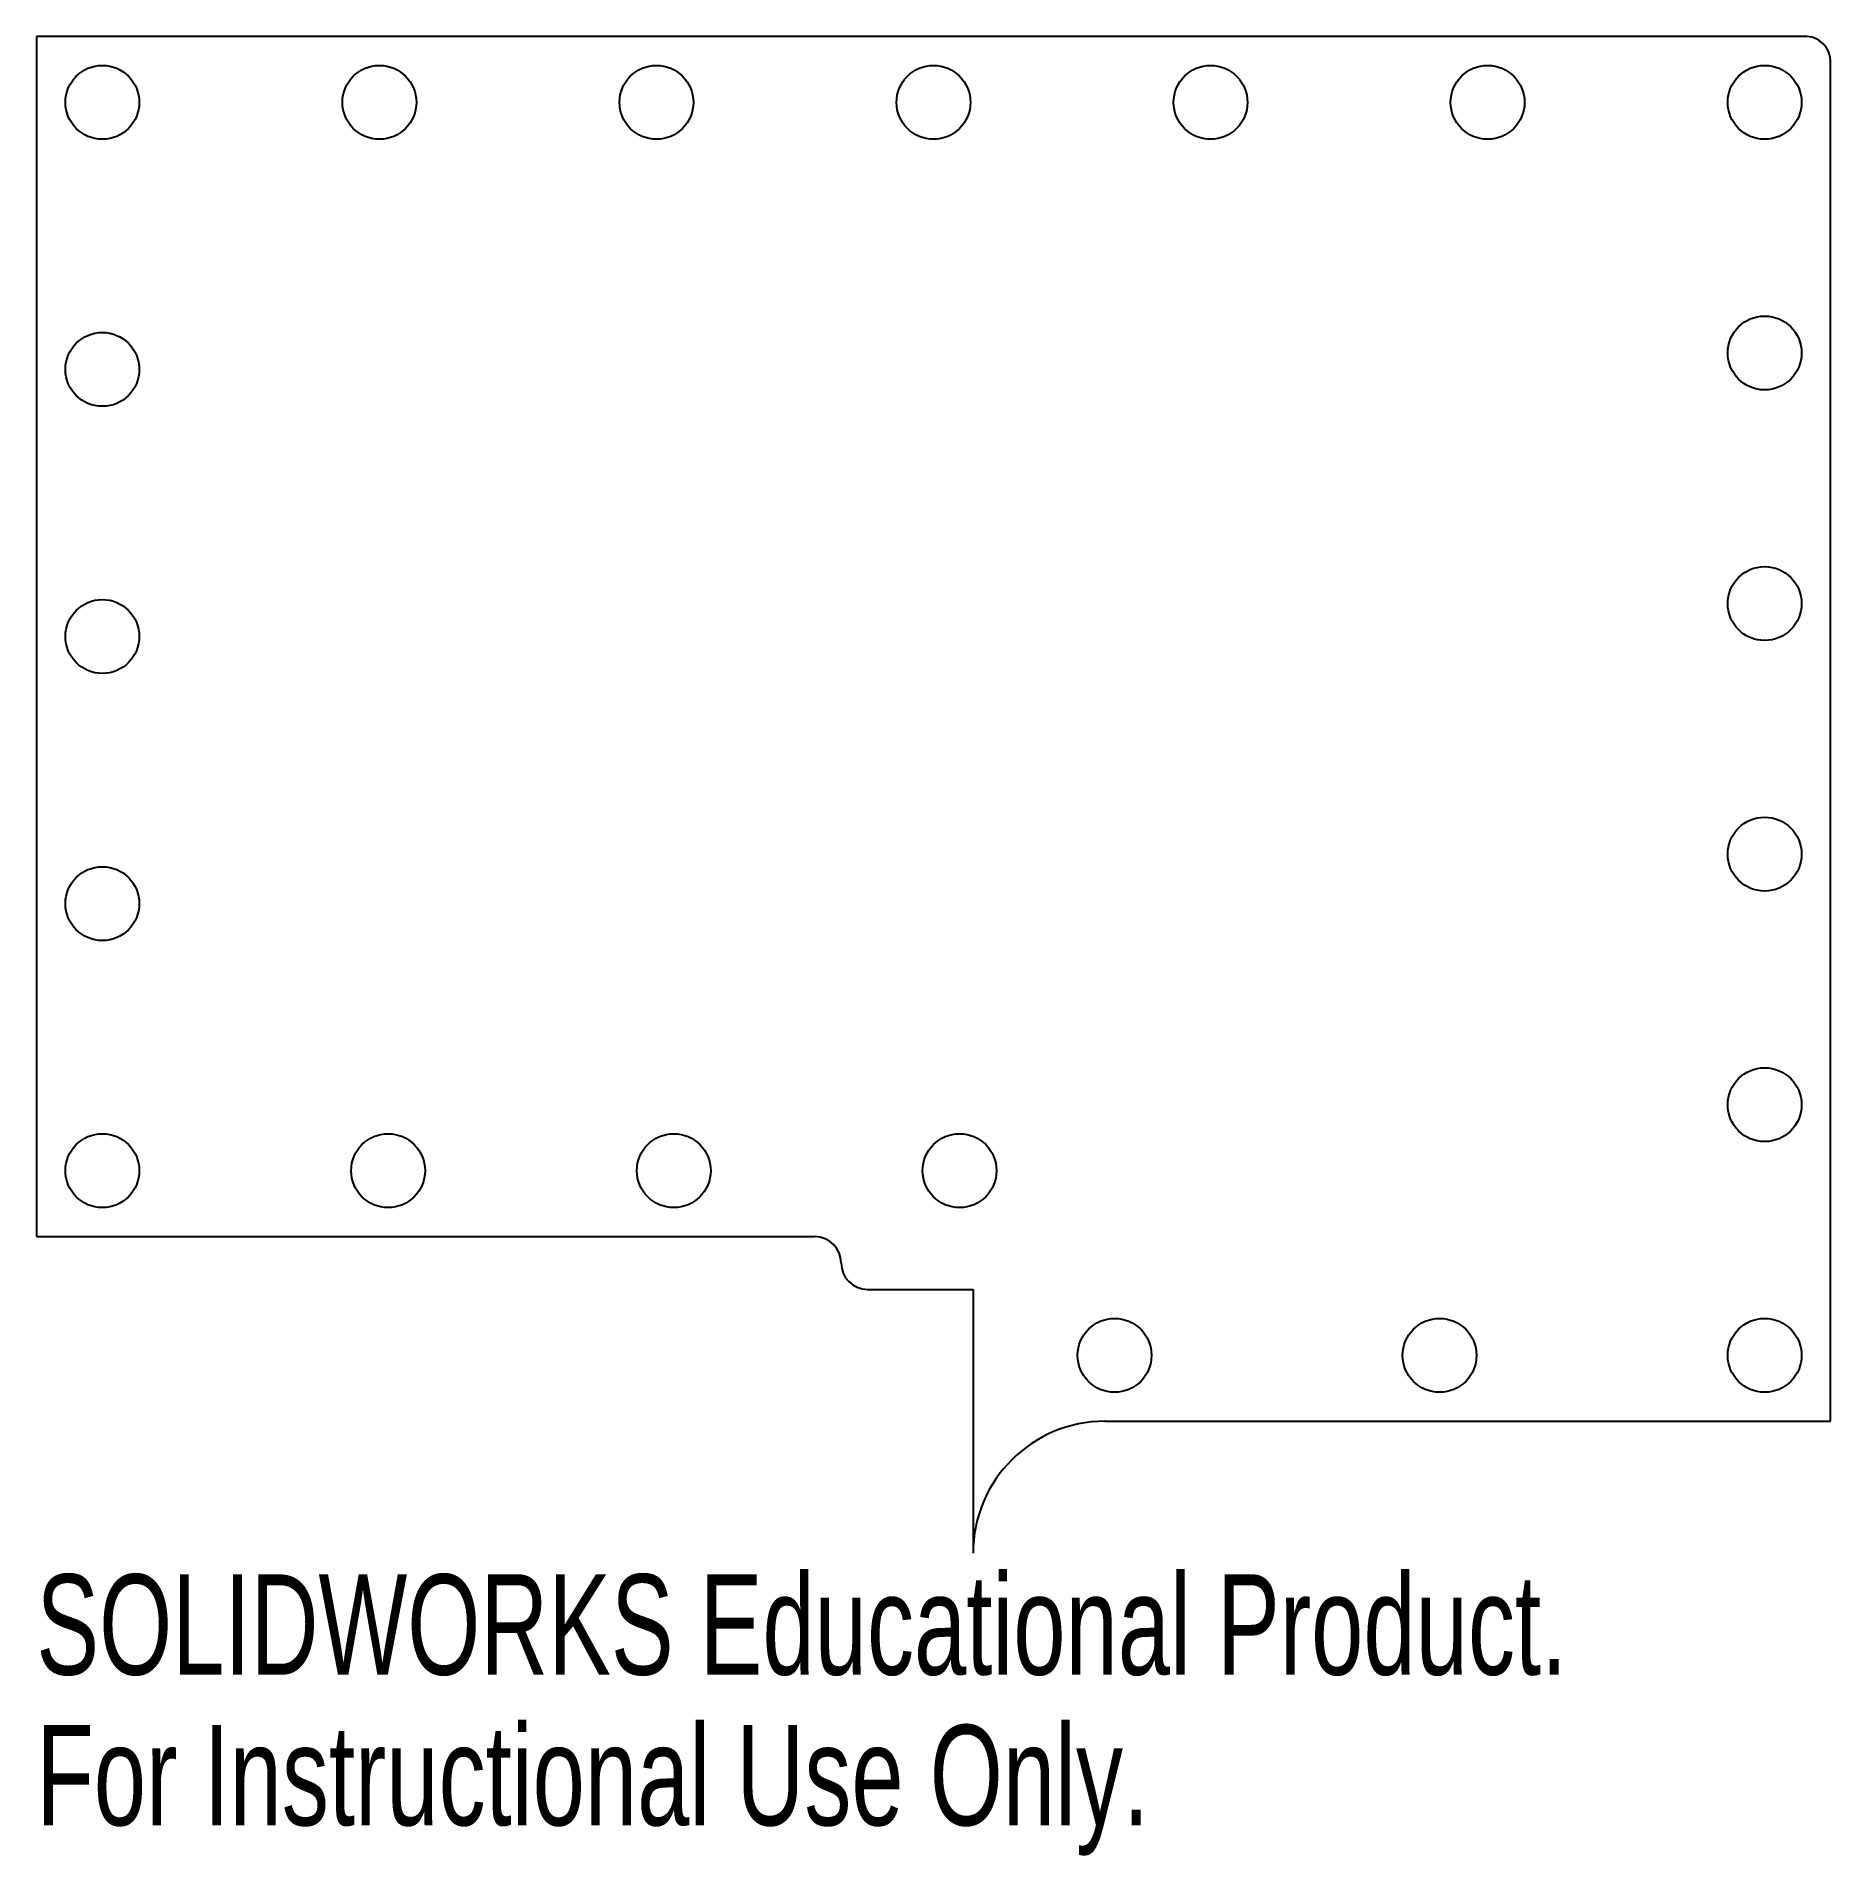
# Model space of a CAD drawing. Header units: inches. Extents: x -1.68 to 1.73, y -3.45 to 0.
import ezdxf

# ---------------------------------------------------------------- set-up
doc = ezdxf.new("R2010")
doc.units = ezdxf.units.IN
doc.header["$MEASUREMENT"] = 0
doc.styles.add('SLDTEXTSTYLE0', font='TXT', dxfattribs={"width": 0.7})

msp = doc.modelspace()

# ---------------------------------------------------------------- linework, layer by layer
at = {"color": 7, "linetype": 'Continuous', "lineweight": 25}
for p, q in [((-1.675, 0), (-1.675, -2.275)), ((1.675, 0), (-1.675, 0)), ((1.725, -2.625), (1.725, -0.05)), ((-1.675, -2.275), (-0.2, -2.275)), ((-0.1, -2.375), (0.1, -2.375)), ((0.1, -2.375), (0.1, -2.875)), ((0.35, -2.625), (1.725, -2.625))]:
    msp.add_line(p, q, dxfattribs=at)
for centre in [(-1.55, -0.125), (-1.025, -0.125), (-0.5, -0.125), (0.025, -0.125), (0.55, -0.125), (1.075, -0.125), (1.6, -0.125), (1.6, -0.6), (-1.55, -0.6312), (1.6, -1.075), (-1.55, -1.1375), (1.6, -1.55), (-1.55, -1.6438), (1.6, -2.025), (-1.55, -2.15), (-1.0085, -2.15), (-0.4671, -2.15), (0.0744, -2.15), (0.3681, -2.5), (0.984, -2.5), (1.6, -2.5)]:
    msp.add_circle(centre, 0.07, dxfattribs=at)
for centre, radius, start, end in [((1.6764, -0.0486), 0.0487, 358.3925, 91.6075), ((-0.2, -2.325), 0.05, 360, 90), ((-0.1, -2.325), 0.05, 180, 270), ((0.35, -2.875), 0.25, 90, 180)]:
    msp.add_arc(centre, radius, start, end, dxfattribs=at)

# ---------------------------------------------------------------- texts
at = {"color": 7, "linetype": 'Continuous', "char_height": 0.1903, "attachment_point": 1, "style": 'SLDTEXTSTYLE0'}
for s, insert in [('SOLIDWORKS Educational Product.', (-1.675, -2.9151)), ('For Instructional Use Only.', (-1.675, -3.2006))]:
    msp.add_mtext(s, dxfattribs=dict(at, insert=insert))

doc.saveas('drawing.dxf')
